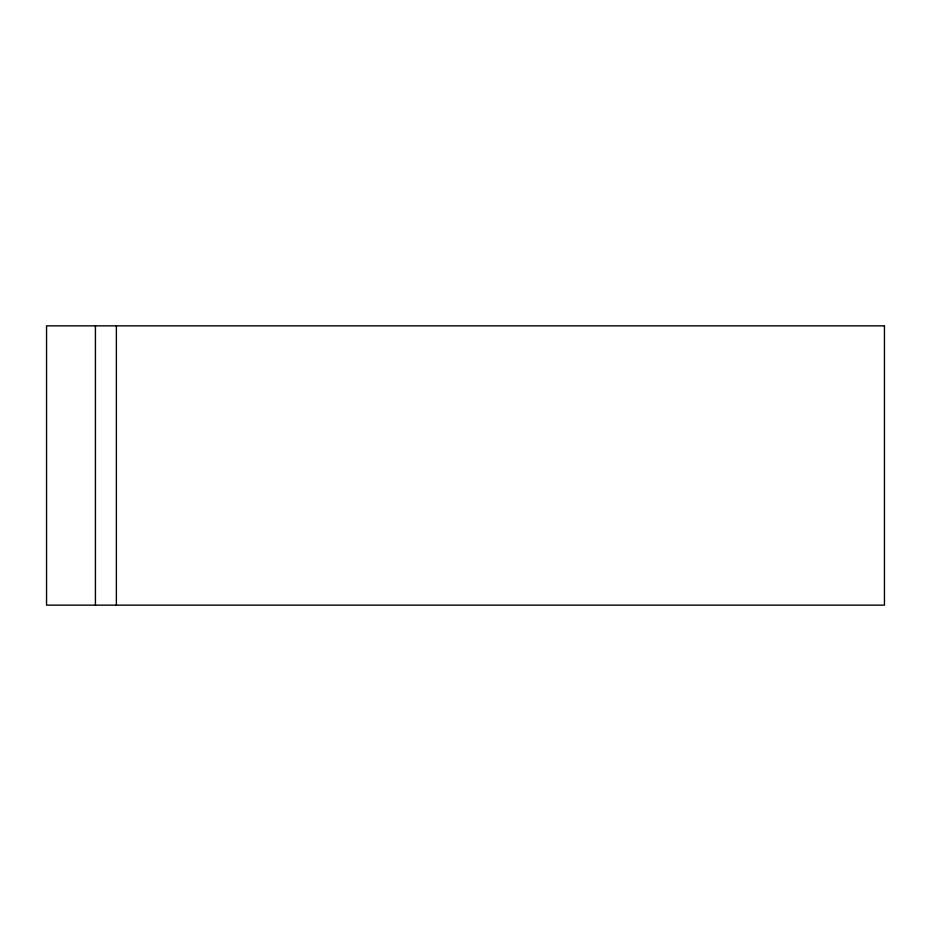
<?xml version="1.0" encoding="UTF-8"?>
<svg xmlns="http://www.w3.org/2000/svg" width="931" height="931" viewBox="0 0 931 931"><rect width="100%" height="100%" fill="white"/><g stroke="black" fill="none" stroke-linecap="round" stroke-linejoin="round"><path stroke-width="1.4" d="M116.375 325.85L116.375 605.15M95.428 325.85L95.428 605.15M884.45 325.85L46.55 325.85L46.55 605.15L884.45 605.15L884.45 325.85"/></g></svg>
